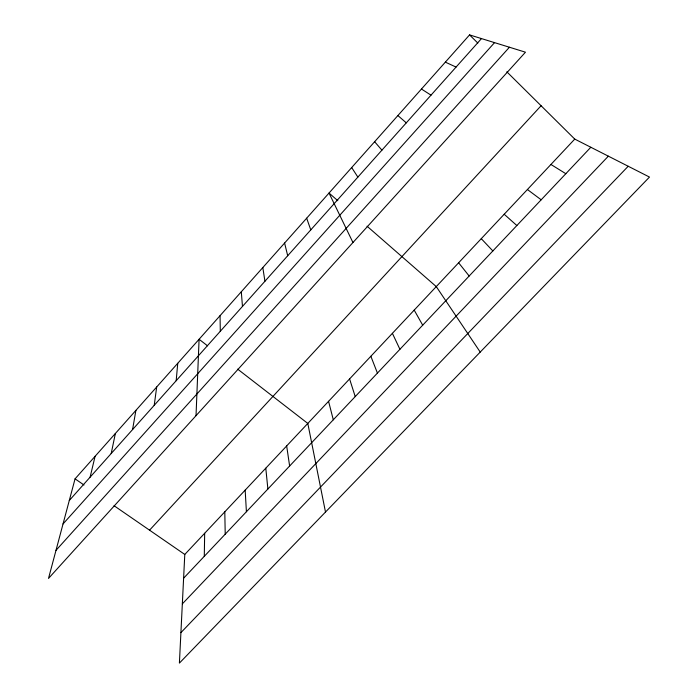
<?xml version="1.0" encoding="UTF-8"?>
<svg xmlns="http://www.w3.org/2000/svg" width="698" height="698" viewBox="0 0 698 698"><rect width="100%" height="100%" fill="white"/><g stroke="black" fill="none" stroke-linecap="round" stroke-linejoin="round"><path stroke-width="1.05" d="M204.287 556.332L204.671 533.281M196.025 415.668L199.087 339.272L207.524 345.807M574.759 139.094L184.787 554.456L179.403 663.1L649.489 177.074L574.759 139.094L506.835 71.824M176.184 380.707L177.746 363.283M154.232 405.294L156.684 386.989M132.576 429.567L135.892 410.389M111.2 453.517L115.362 433.493M90.112 477.153L95.085 456.309M75.061 478.845L48.511 578.424L525.463 52.193L469.562 34.9L75.061 478.845L83.978 484.988M69.294 500.483L481.48 38.591M63.029 523.954L494.55 42.63M55.997 550.347L509.427 47.228M149.555 530.175L541.09 105.747M183.609 578.206L590.822 147.261M182.335 603.875L608.351 156.169M180.913 632.632L628.2 166.255M445.35 62.148L456.064 67.069M550.94 164.475L565.834 173.706M421.461 89.03L430.998 95.155M114.044 505.71L184.787 554.456M527.418 189.524L541.177 199.794M237.669 369.146L307.801 423.433L325.495 512.053M397.895 115.554L406.288 122.848M337.806 200.701L329.028 193.041L352.952 242.529M367.061 226.213L436.276 286.599L480.224 352.08M504.2 214.251L516.852 225.533M469.562 34.9L477.825 43.084M481.271 238.672L492.849 250.94M374.634 141.72L381.911 150.166M458.63 262.788L469.161 276.007M351.679 167.555L357.873 177.1M414.202 310.113L422.7 325.181M392.398 333.33L399.919 349.288M370.856 356.277L377.426 373.09M306.666 218.204L310.776 229.878M349.585 378.935L355.221 396.586M328.566 401.324L333.295 419.795M284.601 243.044L287.698 255.738M262.814 267.561L264.935 281.25M286.669 445.943L289.626 466.011M265.79 468.184L267.884 489.028M241.299 291.773L242.468 306.422M245.173 490.144L246.411 511.747M224.8 511.843L225.218 534.179M220.062 315.671L220.298 331.262"/></g></svg>
